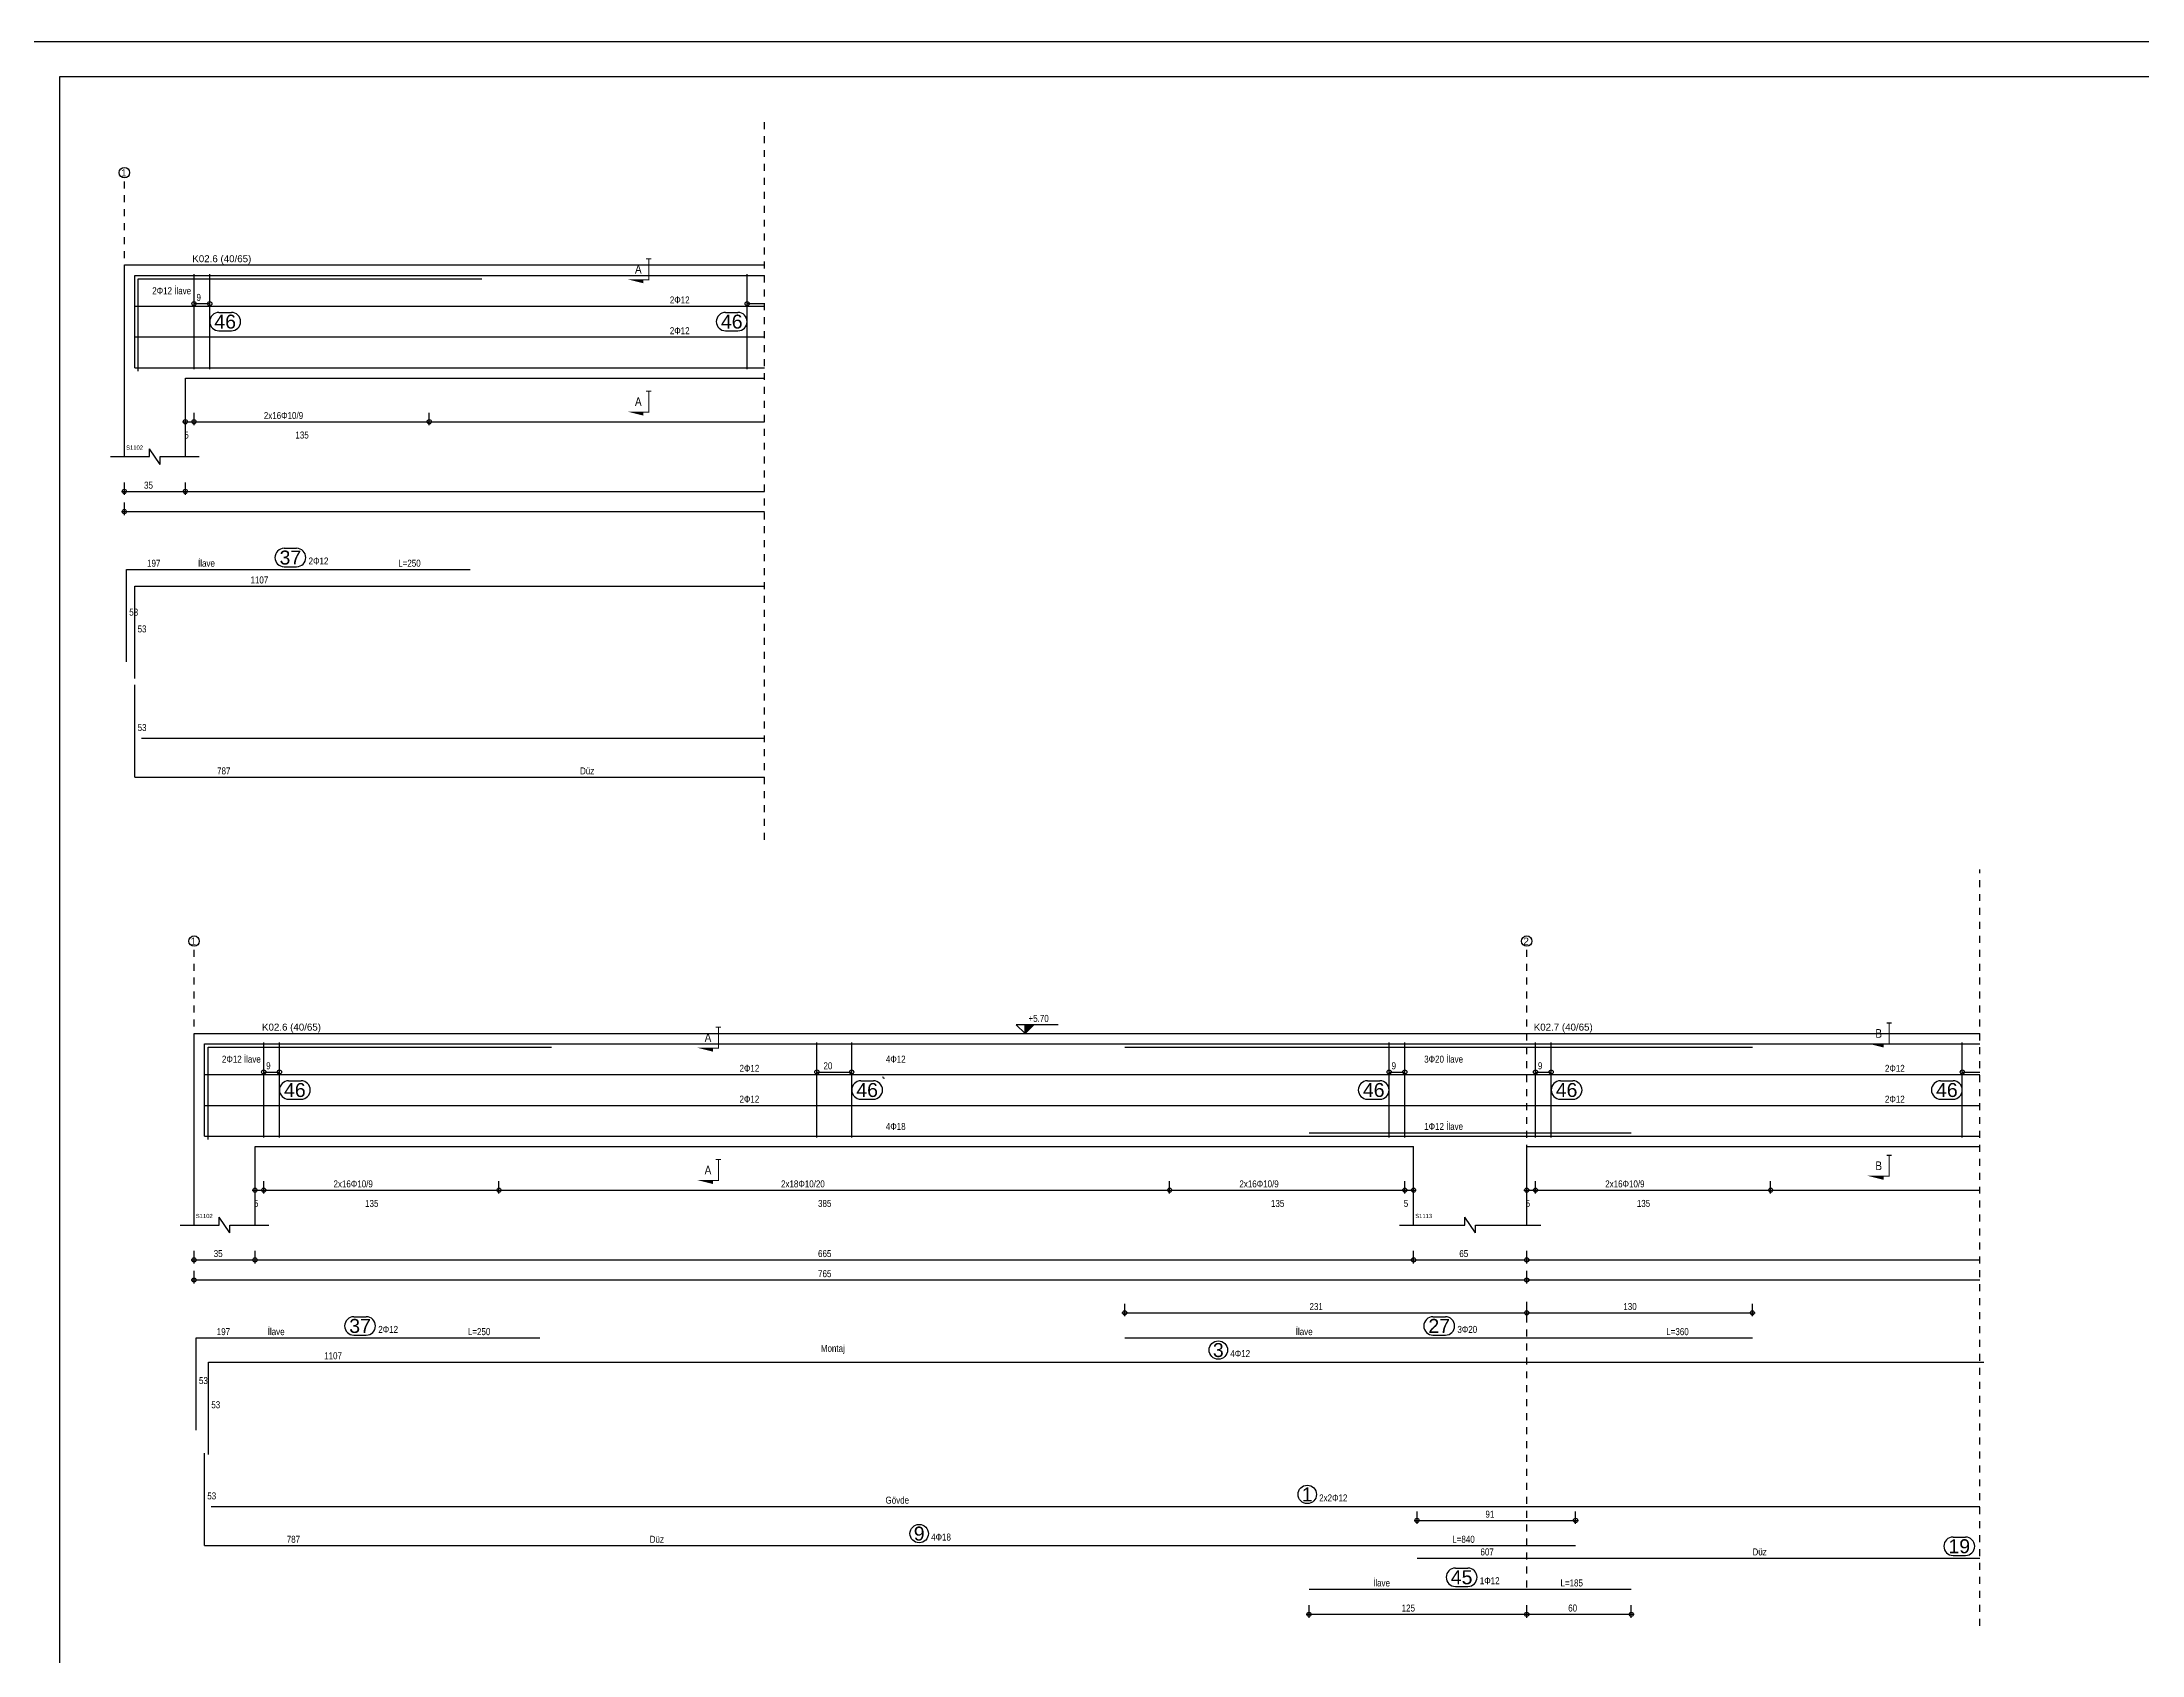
# Model space of a CAD drawing. Header units: metres. Extents: x 419734 to 420376, y 4564732 to 4565123.
# Drawn here: x 419890.02 to 419920.16, y 4564826.43 to 4564849.58 of the extents above; entities that cross this region are included whole.
import ezdxf
from ezdxf.enums import TextEntityAlignment as Align

# ---------------------------------------------------------------- set-up
doc = ezdxf.new("R2010")
doc.units = ezdxf.units.M
doc.linetypes.add('NASCOSTA', pattern=[0.375, 0.25, -0.125])
doc.linetypes.add('TRATTO-PUNTO', pattern=[1, 0.5, -0.25, 0, -0.25])
for name, color, linetype in [('Standart', 7, 'Continuous'), ('SW_ASSI', 7, 'TRATTO-PUNTO'), ('SW_DIM', 33, 'Continuous'), ('SW_MAGRONE', 2, 'Continuous'), ('SW_QUOTE', 1, 'Continuous'), ('SW_REINFORCEMENT', 7, 'Continuous'), ('SW_TESTI', 2, 'Continuous'), ('SW_TRATT_GRIGIO', 252, 'NASCOSTA'), ('SW_TXT_TESTI', 1, 'Continuous')]:
    doc.layers.add(name, color=color, linetype=linetype)
doc.styles.add('arial_1_18', font='arial.ttf', dxfattribs={"height": 0.2})
doc.styles.add('SWS', font='ARIALN.TTF')

# ---------------------------------------------------------------- blocks, each defined once
blk = doc.blocks.new('*U1605')
at = {"layer": 'SW_QUOTE'}
blk.add_hatch(color=1, dxfattribs=at).paths.add_polyline_path([(0.25, 0.25), (0, 0.25), (0, 0)])
at = {"layer": 'SW_QUOTE', "color": 1}
for p, q in [((0.95, 0.25), (-0.25, 0.25)), ((-0.25, 0.25), (0, 0)), ((-0.25, 0), (0.25, 0)), ((0, 0), (0, 0.25)), ((0.25, 0.25), (0, 0))]:
    blk.add_line(p, q, dxfattribs=at)
at = {"layer": 'SW_QUOTE', "color": 2, "style": 'SWS'}
blk.add_attdef('QUOTA', (0.1, 0.33), '', height=0.2, dxfattribs=at)
blk = doc.blocks.new('*U1603')
at = {"layer": 'SW_QUOTE', "const_width": 0.0003}
blk.add_lwpolyline([(0, 0), (0, -0.006), (-0.00159, -0.006)], dxfattribs=at)
at = {"layer": 'SW_QUOTE', "const_width": 0.0003, "flags": 128}
blk.add_lwpolyline([(0.00075, 0), (-0.00075, 0)], dxfattribs=at)
at = {"layer": 'SW_QUOTE'}
blk.add_solid([(-0.00159, -0.00585), (-0.00159, -0.00701), (-0.00624, -0.00585)], dxfattribs=at)
at = {"layer": 'SW_TESTI', "style": 'SWS'}
for tag, p in [('RIF_DOC', (0.0025, -0.003)), ('RIF_DOC_SEC', (0.0055, -0.003))]:
    blk.add_attdef(tag, text='', height=0.002, rotation=90, dxfattribs=at).set_placement(p, align=Align.MIDDLE)
at = {"layer": 'SW_TESTI', "color": 3, "style": 'SWS'}
blk.add_attdef('SEZ', text='', height=0.0025, dxfattribs=at).set_placement((-0.003, -0.003), align=Align.MIDDLE)

msp = doc.modelspace()

# ---------------------------------------------------------------- linework, layer by layer
at = {"color": 0, "linetype": 'Continuous'}
for centre in [(419891.20125, 4564847.70401), (419892.20125, 4564836.67708), (419911.32625, 4564836.67708)]:
    msp.add_circle(centre, 0.075, dxfattribs=at)
at = {"layer": 'Standart', "color": 2}
msp.add_lwpolyline([(420281.38267, 4564849.57907), (419805.78267, 4564849.57907), (419805.78267, 4564807.5324), (420281.38267, 4564807.5324)], dxfattribs=at)
msp.add_lwpolyline([(419924.09638, 4564808.20704), (419924.09638, 4564849.07907), (419890.26896, 4564849.07907), (419890.26896, 4564808.20704)], close=True, dxfattribs=at)
at = {"layer": 'SW_ASSI', "ltscale": 0.2}
for points in [[(419891.20125, 4564843.87901), (419891.20125, 4564847.62901)], [(419892.20125, 4564832.85208), (419892.20125, 4564836.60208)], [(419911.32625, 4564832.85208), (419911.32625, 4564836.60208)], [(419911.32625, 4564827.40208), (419911.32625, 4564831.60208)]]:
    msp.add_lwpolyline(points, dxfattribs=at)
at = {"layer": 'SW_DIM', "ltscale": 0.5}
for points in [[(419892.20125, 4564845.82401), (419892.42625, 4564845.82401)], [(419900.13875, 4564845.82401), (419900.38875, 4564845.82401)], [(419892.03625, 4564844.12901), (419900.38875, 4564844.12901)], [(419892.07625, 4564844.07901), (419892.07625, 4564844.25901)], [(419892.20125, 4564844.07901), (419892.20125, 4564844.25901)], [(419895.57625, 4564844.07901), (419895.57625, 4564844.25901)], [(419891.00125, 4564843.62901), (419891.56375, 4564843.62901)], [(419891.56375, 4564843.62901), (419891.56375, 4564843.74151)], [(419891.71375, 4564843.51651), (419891.56375, 4564843.74151)], [(419891.71375, 4564843.51651), (419891.71375, 4564843.62901)], [(419891.71375, 4564843.62901), (419892.27626, 4564843.62901)], [(419891.20125, 4564843.07901), (419891.20125, 4564843.25901)], [(419892.07625, 4564843.07901), (419892.07625, 4564843.25901)], [(419891.16125, 4564843.12901), (419900.38875, 4564843.12901)], [(419891.20125, 4564842.79101), (419891.20125, 4564842.97101)], [(419891.16125, 4564842.84101), (419900.38875, 4564842.84101)], [(419893.20125, 4564834.79708), (419893.42625, 4564834.79708)], [(419901.13875, 4564834.79708), (419901.63875, 4564834.79708)], [(419909.35125, 4564834.79708), (419909.57625, 4564834.79708)], [(419911.45125, 4564834.79708), (419911.67625, 4564834.79708)], [(419917.57625, 4564834.79708), (419917.82625, 4564834.79708)], [(419893.03625, 4564833.10208), (419909.74125, 4564833.10208)], [(419893.07625, 4564833.05208), (419893.07625, 4564833.23208)], [(419893.20125, 4564833.05208), (419893.20125, 4564833.23208)], [(419896.57625, 4564833.05208), (419896.57625, 4564833.23208)], [(419906.20125, 4564833.05208), (419906.20125, 4564833.23208)], [(419909.57625, 4564833.05208), (419909.57625, 4564833.23208)], [(419909.70125, 4564833.05208), (419909.70125, 4564833.23208)], [(419911.28625, 4564833.10208), (419917.82625, 4564833.10208)], [(419911.32625, 4564833.05208), (419911.32625, 4564833.23208)], [(419911.45125, 4564833.05208), (419911.45125, 4564833.23208)], [(419914.82625, 4564833.05208), (419914.82625, 4564833.23208)], [(419892.56375, 4564832.60208), (419892.56375, 4564832.71458)], [(419892.71375, 4564832.48958), (419892.56375, 4564832.71458)], [(419910.43875, 4564832.60208), (419910.43875, 4564832.71458)], [(419910.58875, 4564832.48958), (419910.43875, 4564832.71458)], [(419892.00125, 4564832.60208), (419892.56375, 4564832.60208)], [(419892.71375, 4564832.48958), (419892.71375, 4564832.60208)], [(419892.71375, 4564832.60208), (419893.27626, 4564832.60208)], [(419909.50125, 4564832.60208), (419910.43875, 4564832.60208)], [(419910.58875, 4564832.48958), (419910.58875, 4564832.60208)], [(419910.58875, 4564832.60208), (419911.52626, 4564832.60208)], [(419892.16125, 4564832.10208), (419917.82625, 4564832.10208)], [(419892.20125, 4564832.05208), (419892.20125, 4564832.23208)], [(419893.07625, 4564832.05208), (419893.07625, 4564832.23208)], [(419909.70125, 4564832.05208), (419909.70125, 4564832.23208)], [(419911.32625, 4564832.05208), (419911.32625, 4564832.23208)], [(419892.16125, 4564831.81408), (419917.82625, 4564831.81408)], [(419892.20125, 4564831.76408), (419892.20125, 4564831.94408)], [(419911.32625, 4564831.76408), (419911.32625, 4564831.94408)], [(419905.5575, 4564831.29208), (419905.5575, 4564831.47208)], [(419911.32625, 4564831.29208), (419911.32625, 4564831.47208)], [(419914.56375, 4564831.29208), (419914.56375, 4564831.47208)], [(419905.5175, 4564831.34208), (419914.60375, 4564831.34208)], [(419909.75125, 4564828.31208), (419909.75125, 4564828.49208)], [(419912.02625, 4564828.31208), (419912.02625, 4564828.49208)], [(419909.71125, 4564828.36208), (419912.06625, 4564828.36208)], [(419908.16125, 4564827.01561), (419912.86625, 4564827.01561)], [(419908.20125, 4564826.96561), (419908.20125, 4564827.14561)], [(419911.32625, 4564826.96561), (419911.32625, 4564827.14561)], [(419912.82625, 4564826.96561), (419912.82625, 4564827.14561)]]:
    msp.add_lwpolyline(points, dxfattribs=at)
for centre in [(419892.20125, 4564845.82401), (419892.42625, 4564845.82401), (419900.13875, 4564845.82401), (419892.07625, 4564844.12901), (419892.20125, 4564844.12901), (419895.57625, 4564844.12901), (419891.20125, 4564843.12901), (419892.07625, 4564843.12901), (419891.20125, 4564842.84101), (419893.20125, 4564834.79708), (419893.42625, 4564834.79708), (419901.13875, 4564834.79708), (419901.63875, 4564834.79708), (419909.35125, 4564834.79708), (419909.57625, 4564834.79708), (419911.45125, 4564834.79708), (419911.67625, 4564834.79708), (419917.57625, 4564834.79708), (419893.07625, 4564833.10208), (419893.20125, 4564833.10208), (419896.57625, 4564833.10208), (419906.20125, 4564833.10208), (419909.57625, 4564833.10208), (419909.70125, 4564833.10208), (419911.32625, 4564833.10208), (419911.45125, 4564833.10208), (419914.82625, 4564833.10208), (419892.20125, 4564832.10208), (419893.07625, 4564832.10208), (419909.70125, 4564832.10208), (419911.32625, 4564832.10208), (419892.20125, 4564831.81408), (419911.32625, 4564831.81408), (419905.5575, 4564831.34208), (419911.32625, 4564831.34208), (419914.56375, 4564831.34208), (419909.75125, 4564828.36208), (419912.02625, 4564828.36208), (419908.20125, 4564827.01561), (419911.32625, 4564827.01561), (419912.82625, 4564827.01561)]:
    msp.add_circle(centre, 0.03, dxfattribs=at)
at = {"layer": 'SW_MAGRONE'}
for points in [[(419891.20125, 4564843.62901), (419891.20125, 4564846.37901)], [(419891.20125, 4564846.37901), (419900.38875, 4564846.37901)], [(419892.07626, 4564843.62901), (419892.07626, 4564844.75401)], [(419892.07626, 4564844.75401), (419900.38875, 4564844.75401)], [(419892.20125, 4564832.60208), (419892.20125, 4564835.35208)], [(419892.20125, 4564835.35208), (419917.82625, 4564835.35208)], [(419893.07626, 4564832.60208), (419893.07626, 4564833.72708)], [(419893.07626, 4564833.72708), (419909.70125, 4564833.72708)], [(419909.70125, 4564832.60208), (419909.70125, 4564833.72708)], [(419911.32626, 4564832.60208), (419911.32626, 4564833.72708)], [(419911.32626, 4564833.72708), (419917.82625, 4564833.72708)]]:
    msp.add_lwpolyline(points, dxfattribs=at)
at = {"layer": 'SW_REINFORCEMENT', "color": 7, "ltscale": 0.05, "flags": 128}
for points in [[(419891.35125, 4564846.22901), (419900.38875, 4564846.22901)], [(419891.35125, 4564844.90401), (419891.35125, 4564846.22901)], [(419892.20125, 4564844.88401), (419892.20125, 4564846.24901)], [(419892.42625, 4564844.88401), (419892.42625, 4564846.24901)], [(419900.13875, 4564844.88401), (419900.13875, 4564846.24901)], [(419891.40125, 4564846.17901), (419896.3325, 4564846.17901)], [(419891.40125, 4564844.85401), (419891.40125, 4564846.17901)], [(419891.35125, 4564845.78734), (419900.38875, 4564845.78734)], [(419891.35125, 4564845.34568), (419900.38875, 4564845.34568)], [(419891.35125, 4564844.90401), (419900.38875, 4564844.90401)], [(419891.23125, 4564842.00901), (419896.1625, 4564842.00901)], [(419891.23125, 4564840.68401), (419891.23125, 4564842.00901)], [(419891.35125, 4564841.76901), (419900.38875, 4564841.76901)], [(419891.35125, 4564840.44401), (419891.35125, 4564841.76901)], [(419891.35125, 4564839.02901), (419891.35125, 4564840.35401)], [(419891.44725, 4564839.59068), (419900.38875, 4564839.59068)], [(419891.35125, 4564839.02901), (419900.38875, 4564839.02901)], [(419892.35125, 4564835.20208), (419917.82625, 4564835.20208)], [(419892.35125, 4564833.87708), (419892.35125, 4564835.20208)], [(419892.40125, 4564835.15208), (419897.3325, 4564835.15208)], [(419892.40125, 4564833.82708), (419892.40125, 4564835.15208)], [(419893.20125, 4564833.85708), (419893.20125, 4564835.22208)], [(419893.42625, 4564833.85708), (419893.42625, 4564835.22208)], [(419901.13875, 4564833.85708), (419901.13875, 4564835.22208)], [(419901.63875, 4564833.85708), (419901.63875, 4564835.22208)], [(419905.5575, 4564835.15208), (419914.56375, 4564835.15208)], [(419909.35125, 4564833.85708), (419909.35125, 4564835.22208)], [(419909.57625, 4564833.85708), (419909.57625, 4564835.22208)], [(419911.45125, 4564833.85708), (419911.45125, 4564835.22208)], [(419911.67625, 4564833.85708), (419911.67625, 4564835.22208)], [(419917.57625, 4564833.85708), (419917.57625, 4564835.22208)], [(419892.35125, 4564834.76041), (419917.82625, 4564834.76041)], [(419892.35125, 4564834.31875), (419917.82625, 4564834.31875)], [(419892.35125, 4564833.87708), (419917.82625, 4564833.87708)], [(419908.20125, 4564833.92708), (419912.82625, 4564833.92708)], [(419892.23125, 4564830.98208), (419897.1625, 4564830.98208)], [(419892.23125, 4564829.65708), (419892.23125, 4564830.98208)], [(419905.5575, 4564830.98208), (419914.56375, 4564830.98208)], [(419892.40857, 4564830.63564), (419917.88357, 4564830.63564)], [(419892.40857, 4564829.31064), (419892.40857, 4564830.63564)], [(419892.35125, 4564828.00208), (419892.35125, 4564829.32708)], [(419892.44725, 4564828.56375), (419917.82625, 4564828.56375)], [(419892.35125, 4564828.00208), (419912.02625, 4564828.00208)], [(419909.75125, 4564827.82067), (419917.82625, 4564827.82067)], [(419908.20125, 4564827.37561), (419912.82625, 4564827.37561)]]:
    msp.add_lwpolyline(points, dxfattribs=at)
at = {"layer": 'SW_REINFORCEMENT', "color": 7, "ltscale": 0.05}
msp.add_arc((419902.10747, 4564834.73308), 0.0255, 180, 270, dxfattribs=at)
at = {"layer": 'SW_TRATT_GRIGIO', "ltscale": 0.2}
for points in [[(419900.38875, 4564838.12901), (419900.38875, 4564848.47901)], [(419917.82625, 4564826.85208), (419917.82625, 4564837.70208)]]:
    msp.add_lwpolyline(points, dxfattribs=at)
at = {"layer": 'SW_TXT_TESTI', "flags": 128}
for points in [[(419892.55825, 4564845.69851), (419892.73702, 4564845.69851)], [(419899.82799, 4564845.69851), (419900.00675, 4564845.69851)], [(419892.55825, 4564845.43451), (419892.73702, 4564845.43451)], [(419899.82799, 4564845.43451), (419900.00675, 4564845.43451)], [(419893.49416, 4564842.31301), (419893.67292, 4564842.31301)], [(419893.49416, 4564842.04901), (419893.67292, 4564842.04901)], [(419893.55825, 4564834.67158), (419893.73702, 4564834.67158)], [(419901.77075, 4564834.67158), (419901.94952, 4564834.67158)], [(419909.04049, 4564834.67158), (419909.21925, 4564834.67158)], [(419911.80825, 4564834.67158), (419911.98702, 4564834.67158)], [(419917.26549, 4564834.67158), (419917.44425, 4564834.67158)], [(419893.55825, 4564834.40758), (419893.73702, 4564834.40758)], [(419901.77075, 4564834.40758), (419901.94952, 4564834.40758)], [(419909.04049, 4564834.40758), (419909.21925, 4564834.40758)], [(419911.80825, 4564834.40758), (419911.98702, 4564834.40758)], [(419917.26549, 4564834.40758), (419917.44425, 4564834.40758)], [(419894.49416, 4564831.28608), (419894.67292, 4564831.28608)], [(419909.98016, 4564831.28608), (419910.15892, 4564831.28608)], [(419894.49416, 4564831.02208), (419894.67292, 4564831.02208)], [(419909.98016, 4564831.02208), (419910.15892, 4564831.02208)], [(419917.44335, 4564828.12467), (419917.62211, 4564828.12467)], [(419917.44335, 4564827.86067), (419917.62211, 4564827.86067)], [(419910.30185, 4564827.67961), (419910.48061, 4564827.67961)], [(419910.30185, 4564827.41561), (419910.48061, 4564827.41561)]]:
    msp.add_lwpolyline(points, dxfattribs=at)
at = {"layer": 'SW_TXT_TESTI'}
for centre in [(419906.8999, 4564830.80764), (419908.17525, 4564828.73575), (419902.607, 4564828.17408)]:
    msp.add_circle(centre, 0.132, dxfattribs=at)
for centre, start, end in [((419892.55825, 4564845.56651), 90, 270), ((419892.73702, 4564845.56651), 270, 90), ((419899.82799, 4564845.56651), 90, 270), ((419900.00675, 4564845.56651), 270, 90), ((419893.49416, 4564842.18101), 90, 270), ((419893.67292, 4564842.18101), 270, 90), ((419893.55825, 4564834.53958), 90, 270), ((419893.73702, 4564834.53958), 270, 90), ((419901.77075, 4564834.53958), 90, 270), ((419901.94952, 4564834.53958), 270, 90), ((419909.04049, 4564834.53958), 90, 270), ((419909.21925, 4564834.53958), 270, 90), ((419911.80825, 4564834.53958), 90, 270), ((419911.98702, 4564834.53958), 270, 90), ((419917.26549, 4564834.53958), 90, 270), ((419917.44425, 4564834.53958), 270, 90), ((419894.49416, 4564831.15408), 90, 270), ((419894.67292, 4564831.15408), 270, 90), ((419909.98016, 4564831.15408), 90, 270), ((419910.15892, 4564831.15408), 270, 90), ((419917.44335, 4564827.99267), 90, 270), ((419917.62211, 4564827.99267), 270, 90), ((419910.30185, 4564827.54761), 90, 270), ((419910.48061, 4564827.54761), 270, 90)]:
    msp.add_arc(centre, 0.132, start, end, dxfattribs=at)

# ---------------------------------------------------------------- block references
ref = msp.add_blockref('*U1603', (419898.72625, 4564846.46777), dxfattribs=dict(xscale=50, yscale=50, zscale=50))
ref.add_attrib('SEZ', 'A', dxfattribs={"layer": 'SW_TESTI', "color": 3, "height": 0.125, "style": 'SWS'}).set_placement((419898.57625, 4564846.31777), align=Align.MIDDLE)
ref = msp.add_blockref('*U1603', (419898.72625, 4564844.56878), dxfattribs=dict(xscale=50, yscale=50, zscale=50))
ref.add_attrib('SEZ', 'A', dxfattribs={"layer": 'SW_TESTI', "color": 3, "height": 0.125, "style": 'SWS'}).set_placement((419898.57625, 4564844.41878), align=Align.MIDDLE)
ref = msp.add_blockref('*U1603', (419899.72625, 4564835.44085), dxfattribs=dict(xscale=50, yscale=50, zscale=50))
ref.add_attrib('SEZ', 'A', dxfattribs={"layer": 'SW_TESTI', "color": 3, "height": 0.125, "style": 'SWS'}).set_placement((419899.57625, 4564835.29085), align=Align.MIDDLE)
ref = msp.add_blockref('*U1605', (419904.12611, 4564835.35208), dxfattribs=dict(xscale=0.5, yscale=0.5, zscale=0.5))
ref.add_attrib('QUOTA', '+5.70', (419904.17611, 4564835.51708), dxfattribs={"layer": 'SW_QUOTE', "color": 2, "height": 0.1, "style": 'SWS', "flags": 4})
ref = msp.add_blockref('*U1603', (419916.52625, 4564835.50085), dxfattribs=dict(xscale=50, yscale=50, zscale=50))
ref.add_attrib('SEZ', 'B', dxfattribs={"layer": 'SW_TESTI', "color": 3, "height": 0.125, "style": 'SWS'}).set_placement((419916.37625, 4564835.35085), align=Align.MIDDLE)
ref = msp.add_blockref('*U1603', (419899.72625, 4564833.54186), dxfattribs=dict(xscale=50, yscale=50, zscale=50))
ref.add_attrib('SEZ', 'A', dxfattribs={"layer": 'SW_TESTI', "color": 3, "height": 0.125, "style": 'SWS'}).set_placement((419899.57625, 4564833.39186), align=Align.MIDDLE)
ref = msp.add_blockref('*U1603', (419916.52625, 4564833.60186), dxfattribs=dict(xscale=50, yscale=50, zscale=50))
ref.add_attrib('SEZ', 'B', dxfattribs={"layer": 'SW_TESTI', "color": 3, "height": 0.125, "style": 'SWS'}).set_placement((419916.37625, 4564833.45186), align=Align.MIDDLE)

# ---------------------------------------------------------------- texts
at = {"color": 0, "linetype": 'Continuous', "style": 'arial_1_18'}
for s, p in [('1', (419891.1541, 4564847.65168)), ('1', (419892.1541, 4564836.62476)), ('2', (419911.2791, 4564836.62476))]:
    msp.add_text(s, height=0.10125, dxfattribs=at).set_placement(p)
at = {"layer": 'Standart', "color": 3, "linetype": 'Continuous', "lineweight": 5, "style": 'arial_1_18'}
for s, p in [('46', (419892.49225, 4564845.46651)), ('46', (419899.76199, 4564845.46651)), ('37', (419893.42816, 4564842.08101)), ('46', (419893.49225, 4564834.43958)), ('46', (419901.70475, 4564834.43958)), ('46', (419908.97449, 4564834.43958)), ('46', (419911.74225, 4564834.43958)), ('46', (419917.19949, 4564834.43958)), ('37', (419894.42816, 4564831.05408)), ('27', (419909.91416, 4564831.05408)), ('3', (419906.82221, 4564830.70764)), ('1', (419908.09756, 4564828.63575)), ('9', (419902.52931, 4564828.07408)), ('19', (419917.37735, 4564827.89267)), ('45', (419910.23585, 4564827.44761))]:
    msp.add_text(s, height=0.2, dxfattribs=at).set_placement(p)
at = {"layer": 'SW_DIM', "ltscale": 0.5}
for s, height, style, p in [('K02.6 (40/65)', 0.1, 'arial_1_18', (419892.17625, 4564846.41901)), ('9', 0.1, 'SWS', (419892.23606, 4564845.86401)), ('S1102', 0.06, 'arial_1_18', (419891.22625, 4564843.72901)), ('5', 0.1, 'SWS', (419892.06106, 4564843.88901)), ('135', 0.1, 'SWS', (419893.65568, 4564843.88901)), ('35', 0.1, 'SWS', (419891.48337, 4564843.16901)), ('197', 0.1, 'SWS', (419891.52713, 4564842.04901)), ('İlave', 0.1, 'SWS', (419892.25828, 4564842.04901)), ('L=250', 0.1, 'SWS', (419895.13123, 4564842.04901)), ('1107', 0.1, 'SWS', (419893.01125, 4564841.80901)), ('53', 0.1, 'SWS', (419891.27125, 4564841.34651)), ('53', 0.1, 'SWS', (419891.39125, 4564841.10651)), ('53', 0.1, 'SWS', (419891.39125, 4564839.69151)), ('787', 0.1, 'SWS', (419892.53175, 4564839.06901)), ('Düz', 0.1, 'SWS', (419897.74078, 4564839.06901)), ('K02.6 (40/65)', 0.1, 'arial_1_18', (419893.17625, 4564835.39208)), ('K02.7 (40/65)', 0.1, 'arial_1_18', (419911.42625, 4564835.39208)), ('9', 0.1, 'SWS', (419893.23606, 4564834.83708)), ('20', 0.1, 'SWS', (419901.23337, 4564834.83708)), ('9', 0.1, 'SWS', (419909.38606, 4564834.83708)), ('9', 0.1, 'SWS', (419911.48606, 4564834.83708)), ('5', 0.1, 'SWS', (419893.06106, 4564832.86208)), ('135', 0.1, 'SWS', (419894.65568, 4564832.86208)), ('385', 0.1, 'SWS', (419901.15568, 4564832.86208)), ('135', 0.1, 'SWS', (419907.65568, 4564832.86208)), ('5', 0.1, 'SWS', (419909.56106, 4564832.86208)), ('5', 0.1, 'SWS', (419911.31106, 4564832.86208)), ('135', 0.1, 'SWS', (419912.90568, 4564832.86208)), ('S1102', 0.06, 'arial_1_18', (419892.22625, 4564832.70208)), ('S1113', 0.06, 'arial_1_18', (419909.72625, 4564832.70208)), ('35', 0.1, 'SWS', (419892.48337, 4564832.14208)), ('665', 0.1, 'SWS', (419901.15568, 4564832.14208)), ('65', 0.1, 'SWS', (419910.35837, 4564832.14208)), ('765', 0.1, 'SWS', (419901.15568, 4564831.85408))]:
    msp.add_text(s, height=height, dxfattribs=dict(at, style=style)).set_placement(p)
at = {"layer": 'SW_TXT_TESTI', "style": 'SWS'}
for s, p in [('2Φ12 İlave', (419891.60125, 4564845.95901)), ('2Φ12', (419899.02872, 4564845.82734)), ('2Φ12', (419899.02872, 4564845.38568)), ('2x16Φ10/9', (419893.20248, 4564844.16901)), ('2Φ12', (419893.84482, 4564842.08101)), ('2Φ12 İlave', (419892.60125, 4564834.93208)), ('3Φ20 İlave', (419909.85427, 4564834.93208)), ('2Φ12', (419900.02872, 4564834.80041)), ('4Φ12', (419902.12875, 4564834.93208)), ('2Φ12', (419916.46622, 4564834.80041)), ('2Φ12', (419900.02872, 4564834.35875)), ('2Φ12', (419916.46622, 4564834.35875)), ('4Φ18', (419902.12875, 4564833.96708)), ('1Φ12 İlave', (419909.85427, 4564833.96708)), ('2x16Φ10/9', (419894.20248, 4564833.14208)), ('2x18Φ10/20', (419900.62479, 4564833.14208)), ('2x16Φ10/9', (419907.20248, 4564833.14208)), ('2x16Φ10/9', (419912.45248, 4564833.14208)), ('231', (419908.20881, 4564831.38208)), ('130', (419912.71193, 4564831.38208)), ('İlave', (419893.25828, 4564831.02208)), ('2Φ12', (419894.84482, 4564831.05408)), ('İlave', (419908.01078, 4564831.02208)), ('3Φ20', (419910.33082, 4564831.05408)), ('197', (419892.52713, 4564831.02208)), ('L=250', (419896.13123, 4564831.02208)), ('Montaj', (419901.1959, 4564830.78208)), ('L=360', (419913.32873, 4564831.02208)), ('1107', (419894.06857, 4564830.67564)), ('4Φ12', (419907.0719, 4564830.70764)), ('53', (419892.27125, 4564830.31958)), ('53', (419892.44857, 4564829.97314)), ('53', (419892.39125, 4564828.66458)), ('2x2Φ12', (419908.34725, 4564828.63575)), ('Gövde', (419902.12417, 4564828.60375)), ('91', (419910.73337, 4564828.40208)), ('787', (419893.53175, 4564828.04208)), ('Düz', (419898.74078, 4564828.04208)), ('4Φ18', (419902.779, 4564828.07408)), ('L=840', (419910.25779, 4564828.04208)), ('607', (419910.66175, 4564827.86067)), ('Düz', (419914.56578, 4564827.86067)), ('İlave', (419909.1211, 4564827.41561)), ('1Φ12', (419910.6525, 4564827.44761)), ('L=185', (419911.81029, 4564827.41561)), ('125', (419909.53068, 4564827.05561)), ('60', (419911.92087, 4564827.05561))]:
    msp.add_text(s, height=0.1, dxfattribs=at).set_placement(p)

doc.saveas('drawing.dxf')
